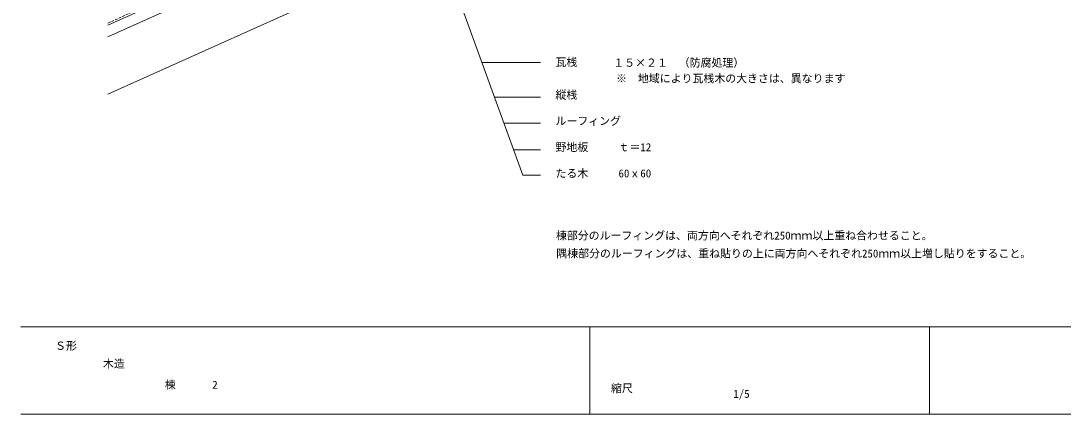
# Model space of a CAD drawing. Units: millimetres, scale not verified. Extents: x -203 to 197, y -138 to 132.
# Drawn here: x -203.2 to 35.4, y -138.4 to -48.3 of the extents above; entities that cross this region are included whole.
import ezdxf
from ezdxf.enums import TextEntityAlignment as Align

# ---------------------------------------------------------------- set-up
doc = ezdxf.new("R2010")
doc.units = ezdxf.units.MM
doc.header["$LTSCALE"] = 0.5
doc.linetypes.add('DASHED1', pattern=[1.8, 1.2, -0.6])
for name, color, linetype, lineweight in [('0-0', 5, 'Continuous', 18), ('1-0', 7, 'Continuous', 18), ('1-1', 7, 'Continuous', 18), ('1-3', 7, 'Continuous', 18)]:
    doc.layers.add(name, color=color, linetype=linetype, lineweight=lineweight)
doc.styles.add('ＭＳ ゴシック', font='')
doc.styles.get('ＭＳ ゴシック').set_extended_font_data('MS Gothic')

msp = doc.modelspace()

# ---------------------------------------------------------------- linework, layer by layer
at = {"layer": '0-0'}
for p, q in [((196.7568, -118.3649), (-203.2433, -118.3649)), ((-72.973, -118.3649), (-72.973, -138.3649)), ((4.8649, -118.3649), (4.8649, -138.3649)), ((196.7568, -138.3649), (-203.2432, -138.3649))]:
    msp.add_line(p, q, dxfattribs=at)
at = {"layer": '1-0'}
for p, q in [((-183.2977, -49.2812), (-12.4533, 27.5987)), ((-183.2977, -51.9131), (-12.4533, 24.9669)), ((-183.2977, -65.0721), (-12.4533, 11.8079))]:
    msp.add_line(p, q, dxfattribs=at)
at = {"layer": '1-1'}
msp.add_line((-113.538, -14.2265), (-88.2816, -83.6178), dxfattribs=at)
at = {"layer": '1-1', "linetype": 'DASHED1'}
msp.add_lwpolyline([(-183.2977, -48.7825), (-12.4533, 28.0974), (33.1428, 7.5792)], dxfattribs=at)
at = {"layer": '1-3'}
for p, q in [((-84.2295, -57.8539), (-97.6589, -57.8539)), ((-84.2295, -65.7325), (-94.7913, -65.7325)), ((-84.2295, -71.6748), (-92.6285, -71.6748)), ((-84.2295, -77.8457), (-90.3825, -77.8457)), ((-88.2816, -83.6178), (-84.2295, -83.6178))]:
    msp.add_line(p, q, dxfattribs=at)

# ---------------------------------------------------------------- texts
at = {"layer": '0-0', "color": 7, "style": 'ＭＳ ゴシック'}
for s, p in [('Ｓ形', (-195.4054, -124.1757)), ('木造', (-184.4438, -128.2884)), ('棟', (-170.2781, -133.1048)), ('縮尺', (-68.1081, -133.9054))]:
    msp.add_text(s, height=1.833, dxfattribs=at).set_placement(p, align=Align.BOTTOM_LEFT)
at = {"layer": '1-0', "style": 'ＭＳ ゴシック'}
msp.add_text('1/5', height=1.833, dxfattribs=at).set_placement((-40.0932, -135.1819), align=Align.BOTTOM_LEFT)
at = {"layer": '1-1', "style": 'ＭＳ ゴシック'}
for s, p in [('棟部分のルーフィングは、両方向へそれぞれ250ｍｍ以上重ね合わせること。', (-80.7136, -98.926)), ('隅棟部分のルーフィングは、重ね貼りの上に両方向へそれぞれ250ｍｍ以上増し貼りをすること。', (-80.6258, -103.0374)), ('2', (-159.4073, -133.1048))]:
    msp.add_text(s, height=1.833, dxfattribs=at).set_placement(p, align=Align.BOTTOM_LEFT)
at = {"layer": '1-3', "style": 'ＭＳ ゴシック'}
for s, p in [('瓦桟', (-80.813, -59.2049)), ('１５×２１\u3000（防腐処理）', (-67.5857, -59.3373)), ('※\u3000地域により瓦桟木の大きさは、異なります', (-66.9384, -62.9368)), ('縦桟', (-80.813, -66.684)), ('ルーフィング', (-80.813, -72.684)), ('野地板', (-80.813, -78.684)), ('ｔ＝12', (-66.3799, -78.684)), ('たる木', (-80.813, -84.684)), ('60ｘ60', (-66.3799, -84.684))]:
    msp.add_text(s, height=1.833, dxfattribs=at).set_placement(p, align=Align.BOTTOM_LEFT)

doc.saveas('drawing.dxf')
